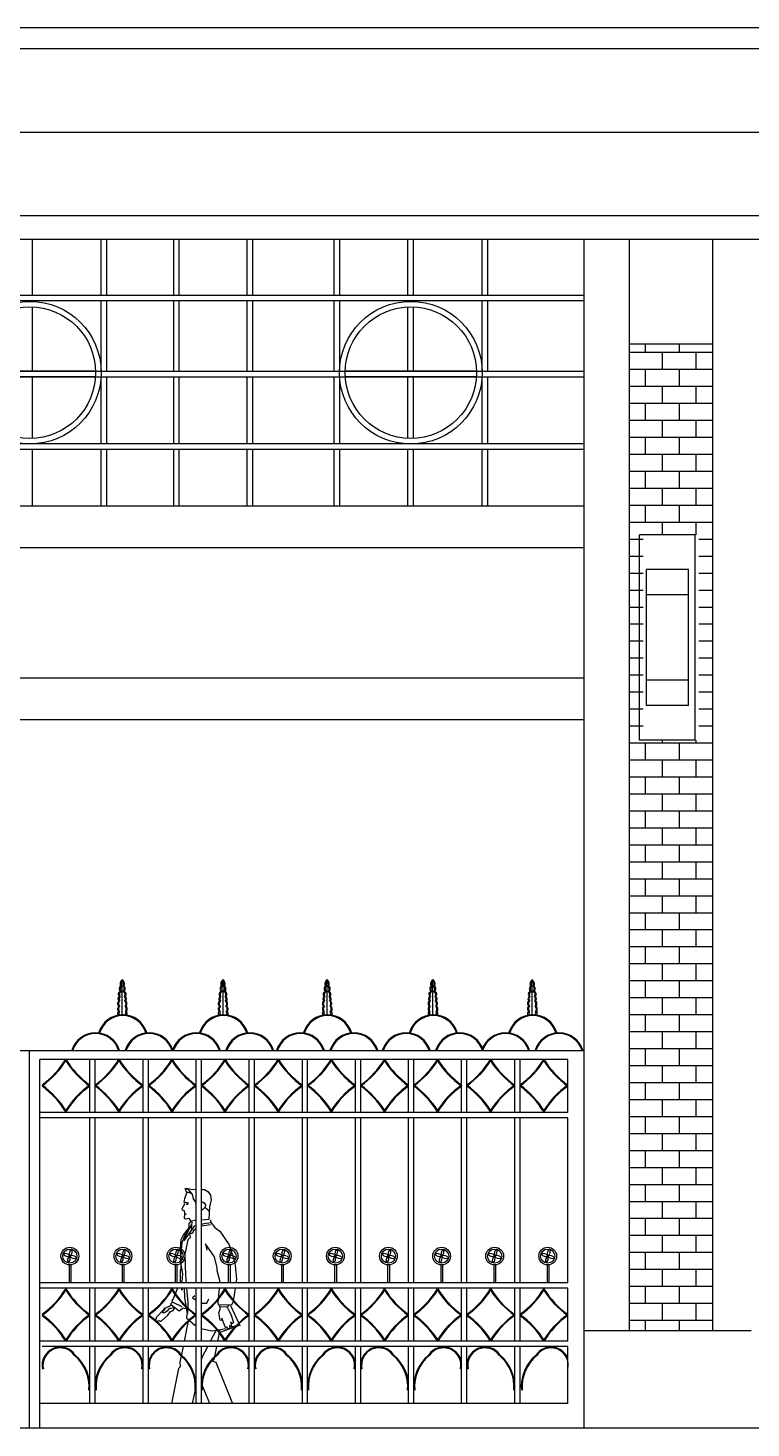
# Model space of a CAD drawing. Extents: x 3796 to 53512, y 4092 to 20812.
# Drawn here: x 27987 to 33180, y 9162 to 19214 of the extents above; entities that cross this region are included whole.
import ezdxf

# ---------------------------------------------------------------- set-up
doc = ezdxf.new("R2010")
doc.units = 0
doc.layers.get('0').update_dxf_attribs({"linetype": 'CONTINUOUS'})
for name, color, linetype in [('LAYER1', 3, 'CONTINUOUS'), ('LAYER2', 4, 'CONTINUOUS'), ('WALL', 7, 'CONTINUOUS'), ('WIN', 4, 'CONTINUOUS')]:
    doc.layers.add(name, color=color, linetype=linetype)

msp = doc.modelspace()

# ---------------------------------------------------------------- hatches: boundary and pattern name
h = msp.add_hatch()
h.set_pattern_fill('AR-B816', color=256, scale=0.6, style=0)
h.set_pattern_definition([(180, (28276.27, 5912.28), (0, 121.92), []), (90, (28276.27, 5912.28), (121.92, 121.92), [121.92, -121.92])])
h.paths.add_polyline_path([(32306, 16946), (32906, 16946), (32906, 9862), (32306, 9862)])
h.paths.add_polyline_path([(32406, 15575), (32406, 14100), (32806, 14100), (32806, 15575)], flags=16)
h.paths.add_polyline_path([(32456, 15325), (32456, 14350), (32756, 14350), (32756, 15325)], flags=0)
h.paths.add_polyline_path([(32456, 15145), (32456, 15325), (32756, 15325), (32756, 15145)], flags=0)
h.paths.add_polyline_path([(32756, 14530), (32456, 14530), (32456, 15145), (32756, 15145)], flags=0)
h.paths.add_polyline_path([(32456, 14350), (32456, 14530), (32756, 14530), (32756, 14350)], flags=0)

# ---------------------------------------------------------------- linework, layer by layer
msp.add_line((32307, 16946), (32906, 16946))
at = {"color": 3}
for p, q in [((24013, 11872), (31981, 11872)), ((31865, 11808), (28073, 11808)), ((28432, 11427), (28432, 11808)), ((28470, 11427), (28470, 11808)), ((28814, 11427), (28814, 11808)), ((28852, 11427), (28852, 11808)), ((29195, 11427), (29195, 11808)), ((29233, 11427), (29233, 11808)), ((29577, 11427), (29577, 11808)), ((29615, 11427), (29615, 11808)), ((29958, 11427), (29958, 11808)), ((29996, 11427), (29996, 11808)), ((30339, 11427), (30339, 11808)), ((30378, 11427), (30378, 11808)), ((30721, 11427), (30721, 11808)), ((30759, 11427), (30759, 11808)), ((31102, 11427), (31102, 11808)), ((31140, 11427), (31140, 11808)), ((31484, 11427), (31484, 11808)), ((31522, 11427), (31522, 11808)), ((31865, 11427), (31865, 11808)), ((31865, 11427), (28073, 11427)), ((31865, 11389), (28073, 11389)), ((28432, 10204), (28432, 11389)), ((28470, 10204), (28470, 11389)), ((28814, 10204), (28814, 11389)), ((28852, 10204), (28852, 11389)), ((29195, 10204), (29195, 11389)), ((29233, 10204), (29233, 11389)), ((29577, 10204), (29577, 11389)), ((29615, 10204), (29615, 11389)), ((29958, 10204), (29958, 11389)), ((29996, 10204), (29996, 11389)), ((30339, 10204), (30339, 11389)), ((30378, 10204), (30378, 11389)), ((30721, 10204), (30721, 11389)), ((30759, 10204), (30759, 11389)), ((31102, 10204), (31102, 11389)), ((31140, 10204), (31140, 11389)), ((31484, 10204), (31484, 11389)), ((31522, 10204), (31522, 11389)), ((31865, 10204), (31865, 11389)), ((31865, 10204), (28073, 10204)), ((31865, 10166), (28073, 10166)), ((28432, 9785), (28432, 10166)), ((28470, 9785), (28470, 10166)), ((28814, 9785), (28814, 10166)), ((28852, 9785), (28852, 10166)), ((29195, 9785), (29195, 10166)), ((29233, 9785), (29233, 10166)), ((29577, 9785), (29577, 10166)), ((29615, 9785), (29615, 10166)), ((29958, 9785), (29958, 10166)), ((29996, 9785), (29996, 10166)), ((30339, 9785), (30339, 10166)), ((30378, 9785), (30378, 10166)), ((30721, 9785), (30721, 10166)), ((30759, 9785), (30759, 10166)), ((31102, 9785), (31102, 10166)), ((31140, 9785), (31140, 10166)), ((31484, 9785), (31484, 10166)), ((31522, 9785), (31522, 10166)), ((31865, 9785), (31865, 10166)), ((31865, 9785), (28073, 9785)), ((31865, 9746), (28089, 9746)), ((31865, 9746), (28089, 9746)), ((28432, 9339), (28432, 9746)), ((28470, 9339), (28470, 9746)), ((28814, 9339), (28814, 9746)), ((28852, 9339), (28852, 9746)), ((29195, 9339), (29195, 9746)), ((29233, 9339), (29233, 9746)), ((29577, 9339), (29577, 9746)), ((29615, 9339), (29615, 9746)), ((29958, 9339), (29958, 9746)), ((29996, 9339), (29996, 9746)), ((30339, 9339), (30339, 9746)), ((30378, 9339), (30378, 9746)), ((30721, 9339), (30721, 9746)), ((30759, 9339), (30759, 9746)), ((31102, 9339), (31102, 9746)), ((31140, 9339), (31140, 9746)), ((31484, 9339), (31484, 9746)), ((31522, 9339), (31522, 9746)), ((31865, 9339), (31865, 9746))]:
    msp.add_line(p, q, dxfattribs=at)
at = {"color": 0, "linetype": 'BYBLOCK'}
for p, q in [((29163, 10643), (29160, 10590)), ((29160, 10590), (29168, 10593)), ((29095, 10032), (29030, 10064))]:
    msp.add_line(p, q, dxfattribs=at)
at = {"color": 6}
msp.add_line((4371, 9162), (53143, 9162), dxfattribs=at)
at = {"color": 0, "linetype": 'BYBLOCK'}
for points in [[(29160, 10646), (29145, 10665), (29119, 10661), (29112, 10668), (29111, 10679), (29115, 10691), (29113, 10703), (29112, 10721), (29096, 10727), (29095, 10739), (29114, 10772), (29109, 10780), (29114, 10809), (29128, 10850), (29117, 10882), (29126, 10884), (29157, 10876), (29189, 10875), (29195, 10875)], [(29195, 10772), (29193, 10778), (29186, 10794), (29176, 10808), (29169, 10838), (29156, 10854), (29140, 10872), (29129, 10877)], [(29129, 10856), (29144, 10854), (29157, 10847)], [(29233, 10875), (29255, 10875), (29278, 10859), (29298, 10833), (29304, 10800), (29291, 10751), (29286, 10658), (29233, 10654)], [(29112, 10782), (29120, 10783), (29139, 10778)], [(29125, 10773), (29137, 10771), (29129, 10764), (29127, 10767)], [(29233, 10784), (29240, 10785), (29252, 10778), (29263, 10765), (29261, 10747), (29244, 10730), (29233, 10723)], [(29115, 10703), (29124, 10698)], [(29295, 10656), (29304, 10634), (29250, 10628), (29233, 10624)], [(29262, 10742), (29274, 10732), (29284, 10722), (29288, 10723)], [(29131, 10585), (29104, 10551), (29085, 10514), (29081, 10448), (29085, 10305), (29081, 10287), (29081, 10213), (29077, 10204)], [(29094, 10204), (29095, 10211), (29099, 10268), (29083, 10365), (29095, 10494), (29120, 10560), (29143, 10597), (29145, 10608), (29145, 10631), (29161, 10650)], [(29195, 10613), (29182, 10610), (29135, 10547), (29109, 10507), (29129, 10556), (29149, 10596), (29161, 10622)], [(29195, 10592), (29175, 10581), (29168, 10558), (29147, 10558), (29152, 10530), (29136, 10514), (29115, 10411), (29118, 10257), (29123, 10204)], [(29195, 10652), (29185, 10651), (29164, 10647)], [(29297, 10620), (29233, 10610)], [(29304, 10636), (29329, 10602), (29366, 10574), (29433, 10477), (29460, 10388), (29476, 10330), (29485, 10229), (29481, 10204)], [(29365, 10204), (29366, 10222), (29345, 10291), (29347, 10312), (29327, 10392), (29262, 10484), (29272, 10438)], [(29061, 10166), (29030, 10089), (29021, 10075), (29023, 10064), (29012, 10050), (29074, 10002), (29101, 10025), (29115, 10020), (29124, 10023)], [(29098, 10166), (29092, 10151), (29093, 10166)], [(29126, 10166), (29136, 10066), (29134, 9984), (29115, 10096), (29112, 10166)], [(29475, 10166), (29460, 10071), (29449, 10043), (29373, 10046), (29359, 10041), (29354, 10057), (29362, 10166)], [(29185, 10112), (29169, 10096), (29193, 10081), (29195, 10080)], [(29233, 10060), (29234, 10059), (29273, 10059), (29287, 10089)], [(29018, 10043), (28971, 10021), (28964, 10019), (28962, 10013), (28908, 9956), (28908, 9948), (28901, 9935), (28906, 9927), (28914, 9931), (28922, 9928), (28933, 9934), (28938, 9928), (28945, 9929), (28992, 9973), (29012, 9999), (29029, 10005), (29043, 10024)], [(29029, 10024), (29013, 10019), (29002, 10019), (28987, 10000), (28967, 9989), (28957, 9988), (28952, 9993), (28958, 10000), (28970, 10012), (28971, 10016)], [(29131, 9993), (29125, 9953), (29186, 9901), (29195, 9896)], [(29412, 10032), (29420, 10024), (29427, 10010), (29443, 9978), (29464, 9920), (29457, 9913), (29453, 9913), (29442, 9925), (29450, 9896), (29444, 9892), (29434, 9899), (29438, 9879), (29430, 9875), (29422, 9877), (29417, 9886), (29412, 9883), (29405, 9883), (29379, 9951), (29376, 9934), (29368, 9937), (29365, 9945), (29362, 9965), (29359, 9989), (29368, 10015), (29368, 10030)], [(29430, 10046), (29421, 10032), (29366, 10030), (29364, 10039)], [(29509, 9900), (29445, 10039)], [(29138, 9932), (29108, 9785)], [(29229, 9876), (29309, 9860), (29411, 9877)], [(29298, 9785), (29342, 9866)], [(29366, 9869), (29349, 9785)], [(29440, 9888), (29511, 9900), (29364, 9847)], [(29101, 9746), (29078, 9634), (29080, 9602), (29068, 9588), (29017, 9339)], [(29233, 9646), (29238, 9670), (29278, 9746)], [(29342, 9746), (29322, 9651), (29308, 9644), (29337, 9634), (29456, 9339)], [(29169, 9339), (29195, 9454)], [(29294, 9339), (29233, 9482)]]:
    msp.add_lwpolyline(points, dxfattribs=at)
at = {"layer": 'LAYER1'}
for p, q in [((48781, 19214), (7215, 19214)), ((48781, 17864), (7215, 17864)), ((31981, 9862), (31981, 17696)), ((31981, 15781), (24013, 15781)), ((31981, 14246), (24013, 14246)), ((31981, 9162), (31981, 9862)), ((31981, 9862), (33181, 9862)), ((31981, 9162), (33179, 9162))]:
    msp.add_line(p, q, dxfattribs=at)
at = {"layer": 'LAYER1', "color": 4}
for p, q in [((48781, 19064), (7215, 19064)), ((48781, 18464), (7215, 18464)), ((48781, 17696), (7215, 17696)), ((28018, 17696), (28018, 17296)), ((28513, 17296), (28513, 17696)), ((28553, 17296), (28553, 17696)), ((29034, 17296), (29034, 17693)), ((29074, 17296), (29074, 17693)), ((29562, 17296), (29562, 17693)), ((29602, 17296), (29602, 17693)), ((30186, 17296), (30186, 17693)), ((30226, 17296), (30226, 17693)), ((30714, 17696), (30714, 17296)), ((30754, 17696), (30754, 17296)), ((31249, 17296), (31249, 17696)), ((31289, 17296), (31289, 17696)), ((32307, 9862), (32307, 17696)), ((32906, 9862), (32906, 17696)), ((24013, 17296), (31981, 17296)), ((24013, 17256), (31981, 17256)), ((28018, 17210), (28018, 16750)), ((28513, 16750), (28513, 17256)), ((28553, 16750), (28553, 17256)), ((29034, 16750), (29034, 17256)), ((29074, 16750), (29074, 17256)), ((29562, 16750), (29562, 17256)), ((29602, 16750), (29602, 17256)), ((30186, 16750), (30186, 17256)), ((30226, 16750), (30226, 17256)), ((30714, 17210), (30714, 16750)), ((30754, 17210), (30754, 16750)), ((31249, 16750), (31249, 17256)), ((31289, 16750), (31289, 17256)), ((25768, 16750), (31981, 16750)), ((25768, 16710), (31981, 16710)), ((28473, 16750), (27529, 16750)), ((28472, 16710), (27530, 16710)), ((28018, 16710), (28018, 16267)), ((28513, 16227), (28513, 16710)), ((28553, 16227), (28553, 16710)), ((29034, 16227), (29034, 16710)), ((29074, 16227), (29074, 16710)), ((29562, 16227), (29562, 16710)), ((29602, 16227), (29602, 16710)), ((30186, 16227), (30186, 16710)), ((30226, 16227), (30226, 16710)), ((31209, 16750), (30266, 16750)), ((31208, 16710), (30266, 16710)), ((30714, 16710), (30714, 16267)), ((30754, 16710), (30754, 16267)), ((31249, 16227), (31249, 16710)), ((31289, 16227), (31289, 16710)), ((31981, 16227), (24007, 16227)), ((31981, 16187), (24007, 16187)), ((28018, 16187), (28018, 15781)), ((28513, 15781), (28513, 16187)), ((28553, 15781), (28553, 16187)), ((29034, 15781), (29034, 16187)), ((29074, 15781), (29074, 16187)), ((29562, 15781), (29562, 16187)), ((29602, 15781), (29602, 16187)), ((30186, 15781), (30186, 16187)), ((30226, 15781), (30226, 16187)), ((30714, 16187), (30714, 15781)), ((30754, 16187), (30754, 15781)), ((31249, 15781), (31249, 16187)), ((31289, 15781), (31289, 16187)), ((31981, 15481), (24013, 15481)), ((32380, 14100), (32380, 15575)), ((32780, 15575), (32380, 15575)), ((32780, 14100), (32780, 15575)), ((32430, 14350), (32430, 15325)), ((32730, 15325), (32430, 15325)), ((32730, 14350), (32730, 15325)), ((32730, 15145), (32430, 15145)), ((31981, 14546), (24013, 14546)), ((32730, 14530), (32430, 14530)), ((32730, 14350), (32430, 14350)), ((32780, 14100), (32380, 14100))]:
    msp.add_line(p, q, dxfattribs=at)
for centre, radius in [((28001, 16739), 512), ((28001, 16739), 472), ((30737, 16739), 512), ((30737, 16739), 472)]:
    msp.add_circle(centre, radius, dxfattribs=at)
at = {"layer": 'LAYER2', "color": 9, "linetype": 'BYBLOCK'}
for p, q in [((28664, 12129), (28664, 12376)), ((29388, 12129), (29388, 12376)), ((30135, 12129), (30135, 12376)), ((30895, 12129), (30895, 12376)), ((31609, 12129), (31609, 12376)), ((28282, 10333), (28282, 10205)), ((28295, 10333), (28295, 10205)), ((28663, 10333), (28663, 10205)), ((28676, 10333), (28676, 10205)), ((29045, 10333), (29045, 10205)), ((29057, 10333), (29057, 10205)), ((29426, 10333), (29426, 10205)), ((29439, 10333), (29439, 10205)), ((29808, 10333), (29808, 10205)), ((29820, 10333), (29820, 10205)), ((30189, 10333), (30189, 10205)), ((30202, 10333), (30202, 10205)), ((30570, 10333), (30570, 10205)), ((30583, 10333), (30583, 10205)), ((30952, 10333), (30952, 10205)), ((30965, 10333), (30965, 10205)), ((31333, 10333), (31333, 10205)), ((31346, 10333), (31346, 10205)), ((31715, 10333), (31715, 10205)), ((31727, 10333), (31727, 10205))]:
    msp.add_line(p, q, dxfattribs=at)
for centre, radius in [((28288, 10396), 63.6), ((28669, 10396), 63.6), ((29050, 10396), 63.6), ((29432, 10396), 63.6), ((29813, 10396), 63.6), ((30195, 10396), 63.6), ((30576, 10396), 63.6), ((30958, 10396), 63.6), ((31339, 10396), 63.6), ((31720, 10396), 63.6), ((28288, 10396), 50.9), ((28669, 10396), 50.9), ((29050, 10396), 50.9), ((29432, 10396), 50.9), ((29813, 10396), 50.9), ((30195, 10396), 50.9), ((30576, 10396), 50.9), ((30958, 10396), 50.9), ((31339, 10396), 50.9), ((31720, 10396), 50.9)]:
    msp.add_circle(centre, radius, dxfattribs=at)
for centre, radius, start, end in [((28680, 12351), 31.3, 114.3329, 211.7311), ((28688, 12349), 35.5, 131.4964, 205.2128), ((28649, 12351), 31.3, 328.2689, 65.6671), ((28641, 12349), 35.5, 334.7872, 48.5036), ((29403, 12351), 31.3, 114.3329, 211.7311), ((29412, 12349), 35.5, 131.4964, 205.2128), ((29372, 12351), 31.3, 328.2689, 65.6671), ((29364, 12349), 35.5, 334.7872, 48.5036), ((30151, 12351), 31.3, 114.3329, 211.7311), ((30159, 12349), 35.5, 131.4964, 205.2128), ((30120, 12351), 31.3, 328.2689, 65.6671), ((30112, 12349), 35.5, 334.7872, 48.5036), ((30910, 12351), 31.3, 114.3329, 211.7311), ((30919, 12349), 35.5, 131.4964, 205.2128), ((30880, 12351), 31.3, 328.2689, 65.6671), ((30871, 12349), 35.5, 334.7872, 48.5036), ((31624, 12351), 31.3, 114.3329, 211.7311), ((31633, 12349), 35.5, 131.4964, 205.2128), ((31593, 12351), 31.3, 328.2689, 65.6671), ((31585, 12349), 35.5, 334.7872, 48.5036), ((28658, 12276), 22.5, 106.6157, 227.6078), ((28665, 12316), 22.4, 122.6552, 233.9732), ((28665, 12274), 21.2, 107.1003, 215.3468), ((28680, 12315), 30.1, 142.7071, 222.7512), ((28664, 12274), 21.2, 324.6532, 72.8997), ((28649, 12315), 30.1, 317.2488, 37.2929), ((28663, 12316), 22.4, 306.0268, 57.3448), ((28670, 12276), 22.5, 312.3922, 73.3843), ((29382, 12276), 22.5, 106.6157, 227.6078), ((29389, 12316), 22.4, 122.6552, 233.9732), ((29388, 12274), 21.2, 107.1003, 215.3468), ((29403, 12315), 30.1, 142.7071, 222.7512), ((29372, 12315), 30.1, 317.2488, 37.2929), ((29388, 12274), 21.2, 324.6532, 72.8997), ((29387, 12316), 22.4, 306.0268, 57.3448), ((29394, 12276), 22.5, 312.3922, 73.3843), ((30130, 12276), 22.5, 106.6157, 227.6078), ((30136, 12316), 22.4, 122.6552, 233.9732), ((30136, 12274), 21.2, 107.1003, 215.3468), ((30151, 12315), 30.1, 142.7071, 222.7512), ((30135, 12274), 21.2, 324.6532, 72.8997), ((30120, 12315), 30.1, 317.2488, 37.2929), ((30135, 12316), 22.4, 306.0268, 57.3448), ((30141, 12276), 22.5, 312.3922, 73.3843), ((30889, 12276), 22.5, 106.6157, 227.6078), ((30896, 12316), 22.4, 122.6552, 233.9732), ((30895, 12274), 21.2, 107.1003, 215.3468), ((30911, 12315), 30.1, 142.7071, 222.7512), ((30895, 12274), 21.2, 324.6532, 72.8997), ((30879, 12315), 30.1, 317.2488, 37.2929), ((30894, 12316), 22.4, 306.0268, 57.3448), ((30901, 12276), 22.5, 312.3922, 73.3843), ((31603, 12276), 22.5, 106.6157, 227.6078), ((31610, 12316), 22.4, 122.6552, 233.9732), ((31609, 12274), 21.2, 107.1003, 215.3468), ((31624, 12315), 30.1, 142.7071, 222.7512), ((31593, 12315), 30.1, 317.2488, 37.2929), ((31609, 12274), 21.2, 324.6532, 72.8997), ((31608, 12316), 22.4, 306.0268, 57.3448), ((31615, 12276), 22.5, 312.3922, 73.3843), ((28655, 12209), 24.3, 124.3989, 225.6308), ((28655, 12171), 24.3, 124.3989, 225.6308), ((28651, 12243), 17.9, 117.1957, 234.6277), ((28663, 12208), 25.7, 129.4156, 223.0734), ((28663, 12170), 25.7, 129.4156, 223.0734), ((28665, 12243), 23.7, 132.3273, 219.0316), ((28648, 12262), 0.376, 215.3468, 324.6532), ((28664, 12243), 23.7, 320.9684, 47.6727), ((28681, 12262), 0.376, 215.3468, 324.6532), ((28666, 12208), 25.7, 316.9266, 50.5844), ((28668, 12170), 25.7, 316.9266, 50.5844), ((28677, 12243), 17.9, 305.3723, 62.8043), ((28674, 12209), 24.3, 314.3692, 55.6011), ((28676, 12171), 24.3, 314.3692, 55.6011), ((29378, 12209), 24.3, 124.3989, 225.6308), ((29378, 12171), 24.3, 124.3989, 225.6308), ((29375, 12243), 17.9, 117.1957, 234.6277), ((29387, 12208), 25.7, 129.4156, 223.0734), ((29387, 12170), 25.7, 129.4156, 223.0734), ((29388, 12243), 23.7, 132.3273, 219.0316), ((29371, 12262), 0.376, 215.3468, 324.6532), ((29388, 12243), 23.7, 320.9684, 47.6727), ((29405, 12262), 0.376, 215.3468, 324.6532), ((29389, 12208), 25.7, 316.9266, 50.5844), ((29392, 12170), 25.7, 316.9266, 50.5844), ((29401, 12243), 17.9, 305.3723, 62.8043), ((29397, 12209), 24.3, 314.3692, 55.6011), ((29400, 12171), 24.3, 314.3692, 55.6011), ((30126, 12209), 24.3, 124.3989, 225.6308), ((30126, 12171), 24.3, 124.3989, 225.6308), ((30123, 12243), 17.9, 117.1957, 234.6277), ((30134, 12208), 25.7, 129.4156, 223.0734), ((30134, 12170), 25.7, 129.4156, 223.0734), ((30136, 12243), 23.7, 132.3273, 219.0316), ((30119, 12262), 0.376, 215.3468, 324.6532), ((30135, 12243), 23.7, 320.9684, 47.6727), ((30152, 12262), 0.376, 215.3468, 324.6532), ((30137, 12208), 25.7, 316.9266, 50.5844), ((30148, 12243), 17.9, 305.3723, 62.8043), ((30139, 12170), 25.7, 316.9266, 50.5844), ((30145, 12209), 24.3, 314.3692, 55.6011), ((30148, 12171), 24.3, 314.3692, 55.6011), ((30885, 12209), 24.3, 124.3989, 225.6308), ((30885, 12171), 24.3, 124.3989, 225.6308), ((30882, 12243), 17.9, 117.1957, 234.6277), ((30894, 12208), 25.7, 129.4156, 223.0734), ((30894, 12170), 25.7, 129.4156, 223.0734), ((30895, 12243), 23.7, 132.3273, 219.0316), ((30878, 12262), 0.376, 215.3468, 324.6532), ((30895, 12243), 23.7, 320.9684, 47.6727), ((30912, 12262), 0.376, 215.3468, 324.6532), ((30896, 12208), 25.7, 316.9266, 50.5844), ((30899, 12170), 25.7, 316.9266, 50.5844), ((30908, 12243), 17.9, 305.3723, 62.8043), ((30904, 12209), 24.3, 314.3692, 55.6011), ((30907, 12171), 24.3, 314.3692, 55.6011), ((31599, 12209), 24.3, 124.3989, 225.6308), ((31599, 12171), 24.3, 124.3989, 225.6308), ((31596, 12243), 17.9, 117.1957, 234.6277), ((31608, 12208), 25.7, 129.4156, 223.0734), ((31608, 12170), 25.7, 129.4156, 223.0734), ((31609, 12243), 23.7, 132.3273, 219.0316), ((31592, 12262), 0.376, 215.3468, 324.6532), ((31609, 12243), 23.7, 320.9684, 47.6727), ((31626, 12262), 0.376, 215.3468, 324.6532), ((31610, 12208), 25.7, 316.9266, 50.5844), ((31613, 12170), 25.7, 316.9266, 50.5844), ((31622, 12243), 17.9, 305.3723, 62.8043), ((31618, 12209), 24.3, 314.3692, 55.6011), ((31621, 12171), 24.3, 314.3692, 55.6011), ((28668, 11950), 179, 16.3432, 163.6568), ((28668, 11950), 173, 16.3432, 163.6568), ((28648, 12138), 18, 123.9556, 218.3188), ((28657, 12142), 16.6, 139.9327, 236.4645), ((28674, 12142), 16.6, 303.5355, 40.0673), ((28683, 12138), 18, 321.6812, 56.0444), ((29392, 11950), 179, 16.3432, 163.6568), ((29392, 11950), 173, 16.3432, 163.6568), ((29371, 12138), 18, 123.9556, 218.3188), ((29381, 12142), 16.6, 139.9327, 236.4645), ((29398, 12142), 16.6, 303.5355, 40.0673), ((29407, 12138), 18, 321.6812, 56.0444), ((30139, 11950), 179, 16.3432, 163.6568), ((30139, 11950), 173, 16.3432, 163.6568), ((30119, 12138), 18, 123.9556, 218.3188), ((30128, 12142), 16.6, 139.9327, 236.4645), ((30145, 12142), 16.6, 303.5355, 40.0673), ((30154, 12138), 18, 321.6812, 56.0444), ((30899, 11950), 179, 16.3432, 163.6568), ((30899, 11950), 173, 16.3432, 163.6568), ((30879, 12138), 18, 123.9556, 218.3188), ((30888, 12142), 16.6, 139.9327, 236.4645), ((30905, 12142), 16.6, 303.5355, 40.0673), ((30914, 12138), 18, 321.6812, 56.0444), ((31613, 11950), 179, 16.3432, 163.6568), ((31613, 11950), 173, 16.3432, 163.6568), ((31592, 12138), 18, 123.9556, 218.3188), ((31602, 12142), 16.6, 139.9327, 236.4645), ((31619, 12142), 16.6, 303.5355, 40.0673), ((31628, 12138), 18, 321.6812, 56.0444), ((28473, 11821), 179, 16.3432, 163.6568), ((28473, 11821), 173, 16.3432, 163.6568), ((28857, 11821), 179, 16.3432, 163.6568), ((28857, 11821), 173, 16.3432, 163.6568), ((29197, 11821), 179, 16.3432, 163.6568), ((29197, 11821), 173, 16.3432, 163.6568), ((29580, 11821), 179, 16.3432, 163.6568), ((29580, 11821), 173, 16.3432, 163.6568), ((29944, 11821), 179, 16.3432, 163.6568), ((29944, 11821), 173, 16.3432, 163.6568), ((30328, 11821), 179, 16.3432, 163.6568), ((30328, 11821), 173, 16.3432, 163.6568), ((30704, 11821), 179, 16.3432, 163.6568), ((30704, 11821), 173, 16.3432, 163.6568), ((31087, 11821), 179, 16.3432, 163.6568), ((31087, 11821), 173, 16.3432, 163.6568), ((31418, 11821), 179, 16.3432, 163.6568), ((31418, 11821), 173, 16.3432, 163.6568), ((31801, 11821), 179, 16.3432, 163.6568), ((31801, 11821), 173, 16.3432, 163.6568), ((27723, 12135), 627, 305.7267, 328.5824), ((27723, 12135), 633, 305.314, 328.5824), ((28795, 12135), 633, 211.4176, 235.0349), ((28795, 12135), 627, 211.4176, 234.6274), ((28104, 12135), 627, 305.7267, 328.5824), ((28104, 12135), 633, 305.314, 328.5824), ((29177, 12135), 633, 211.4176, 235.0349), ((29177, 12135), 627, 211.4176, 234.6274), ((28486, 12135), 627, 305.7267, 328.5824), ((28486, 12135), 633, 305.314, 328.5824), ((29558, 12135), 633, 211.4176, 235.0349), ((29558, 12135), 627, 211.4176, 234.6274), ((28867, 12135), 627, 305.7267, 328.5824), ((28867, 12135), 633, 305.314, 328.5824), ((29939, 12135), 633, 211.4176, 235.0349), ((29939, 12135), 627, 211.4176, 234.6274), ((29249, 12135), 627, 305.7267, 328.5824), ((29249, 12135), 633, 305.314, 328.5824), ((30321, 12135), 633, 211.4176, 235.0349), ((30321, 12135), 627, 211.4176, 234.6274), ((29630, 12135), 627, 305.7267, 328.5824), ((29630, 12135), 633, 305.314, 328.5824), ((30702, 12135), 633, 211.4176, 235.0349), ((30702, 12135), 627, 211.4176, 234.6274), ((30012, 12135), 627, 305.7267, 328.5824), ((30012, 12135), 633, 305.314, 328.5824), ((31084, 12135), 633, 211.4176, 235.0349), ((31084, 12135), 627, 211.4176, 234.6274), ((30393, 12135), 627, 305.7267, 328.5824), ((30393, 12135), 633, 305.314, 328.5824), ((31465, 12135), 633, 211.4176, 235.0349), ((31465, 12135), 627, 211.4176, 234.6274), ((30774, 12135), 627, 305.7267, 328.5824), ((30774, 12135), 633, 305.314, 328.5824), ((31847, 12135), 633, 211.4176, 235.0349), ((31847, 12135), 627, 211.4176, 234.6274), ((31156, 12135), 627, 305.7267, 328.5824), ((31156, 12135), 633, 305.314, 328.5824), ((32228, 12135), 633, 211.4176, 235.0349), ((32228, 12135), 627, 211.4176, 234.6274), ((27723, 11106), 633, 31.4176, 54.686), ((27723, 11106), 627, 31.4176, 54.2733), ((28795, 11106), 633, 124.9651, 148.5824), ((28795, 11106), 627, 125.3726, 148.5824), ((28104, 11106), 633, 31.4176, 54.686), ((28104, 11106), 627, 31.4176, 54.2733), ((29177, 11106), 633, 124.9651, 148.5824), ((29177, 11106), 627, 125.3726, 148.5824), ((28486, 11106), 633, 31.4176, 54.686), ((28486, 11106), 627, 31.4176, 54.2733), ((29558, 11106), 633, 124.9651, 148.5824), ((29558, 11106), 627, 125.3726, 148.5824), ((28867, 11106), 633, 31.4176, 54.686), ((28867, 11106), 627, 31.4176, 54.2733), ((29939, 11106), 633, 124.9651, 148.5824), ((29939, 11106), 627, 125.3726, 148.5824), ((29249, 11106), 633, 31.4176, 54.686), ((29249, 11106), 627, 31.4176, 54.2733), ((30321, 11106), 633, 124.9651, 148.5824), ((30321, 11106), 627, 125.3726, 148.5824), ((29630, 11106), 633, 31.4176, 54.686), ((29630, 11106), 627, 31.4176, 54.2733), ((30702, 11106), 633, 124.9651, 148.5824), ((30702, 11106), 627, 125.3726, 148.5824), ((30012, 11106), 633, 31.4176, 54.686), ((30012, 11106), 627, 31.4176, 54.2733), ((31084, 11106), 633, 124.9651, 148.5824), ((31084, 11106), 627, 125.3726, 148.5824), ((30393, 11106), 633, 31.4176, 54.686), ((30393, 11106), 627, 31.4176, 54.2733), ((31465, 11106), 633, 124.9651, 148.5824), ((31465, 11106), 627, 125.3726, 148.5824), ((30774, 11106), 633, 31.4176, 54.686), ((30774, 11106), 627, 31.4176, 54.2733), ((31847, 11106), 633, 124.9651, 148.5824), ((31847, 11106), 627, 125.3726, 148.5824), ((31156, 11106), 633, 31.4176, 54.686), ((31156, 11106), 627, 31.4176, 54.2733), ((32228, 11106), 633, 124.9651, 148.5824), ((32228, 11106), 627, 125.3726, 148.5824), ((28255, 10375), 39.1, 34.1975, 114.2987), ((28272, 10433), 39.1, 213.8498, 293.951), ((28309, 10364), 39.1, 124.1975, 204.2987), ((28252, 10381), 39.1, 303.8498, 23.951), ((28323, 10413), 39.1, 123.8498, 203.951), ((28266, 10429), 39.1, 304.1975, 24.2987), ((28304, 10361), 39.1, 33.8498, 113.951), ((28320, 10418), 39.1, 214.1975, 294.2987), ((28637, 10375), 39.1, 34.1975, 114.2987), ((28653, 10433), 39.1, 213.8498, 293.951), ((28691, 10364), 39.1, 124.1975, 204.2987), ((28633, 10381), 39.1, 303.8498, 23.951), ((28705, 10413), 39.1, 123.8498, 203.951), ((28647, 10429), 39.1, 304.1975, 24.2987), ((28685, 10361), 39.1, 33.8498, 113.951), ((28701, 10418), 39.1, 214.1975, 294.2987), ((29018, 10375), 39.1, 34.1975, 114.2987), ((29035, 10433), 39.1, 213.8498, 293.951), ((29072, 10364), 39.1, 124.1975, 204.2987), ((29015, 10381), 39.1, 303.8498, 23.951), ((29086, 10413), 39.1, 123.8498, 203.951), ((29083, 10418), 39.1, 214.1975, 294.2987), ((29029, 10429), 39.1, 304.1975, 24.2987), ((29066, 10361), 39.1, 33.8498, 113.951), ((29400, 10375), 39.1, 34.1975, 114.2987), ((29416, 10433), 39.1, 213.8498, 293.951), ((29454, 10364), 39.1, 124.1975, 204.2987), ((29396, 10381), 39.1, 303.8498, 23.951), ((29468, 10413), 39.1, 123.8498, 203.951), ((29410, 10429), 39.1, 304.1975, 24.2987), ((29448, 10361), 39.1, 33.8498, 113.951), ((29464, 10418), 39.1, 214.1975, 294.2987), ((29781, 10375), 39.1, 34.1975, 114.2987), ((29798, 10433), 39.1, 213.8498, 293.951), ((29835, 10364), 39.1, 124.1975, 204.2987), ((29778, 10381), 39.1, 303.8498, 23.951), ((29849, 10413), 39.1, 123.8498, 203.951), ((29829, 10361), 39.1, 33.8498, 113.951), ((29846, 10418), 39.1, 214.1975, 294.2987), ((29792, 10429), 39.1, 304.1975, 24.2987), ((30163, 10375), 39.1, 34.1975, 114.2987), ((30179, 10433), 39.1, 213.8498, 293.951), ((30217, 10364), 39.1, 124.1975, 204.2987), ((30159, 10381), 39.1, 303.8498, 23.951), ((30231, 10413), 39.1, 123.8498, 203.951), ((30173, 10429), 39.1, 304.1975, 24.2987), ((30211, 10361), 39.1, 33.8498, 113.951), ((30227, 10418), 39.1, 214.1975, 294.2987), ((30544, 10375), 39.1, 34.1975, 114.2987), ((30560, 10433), 39.1, 213.8498, 293.951), ((30598, 10364), 39.1, 124.1975, 204.2987), ((30541, 10381), 39.1, 303.8498, 23.951), ((30612, 10413), 39.1, 123.8498, 203.951), ((30592, 10361), 39.1, 33.8498, 113.951), ((30609, 10418), 39.1, 214.1975, 294.2987), ((30555, 10429), 39.1, 304.1975, 24.2987), ((30925, 10375), 39.1, 34.1975, 114.2987), ((30942, 10433), 39.1, 213.8498, 293.951), ((30979, 10364), 39.1, 124.1975, 204.2987), ((30922, 10381), 39.1, 303.8498, 23.951), ((30993, 10413), 39.1, 123.8498, 203.951), ((30936, 10429), 39.1, 304.1975, 24.2987), ((30974, 10361), 39.1, 33.8498, 113.951), ((30990, 10418), 39.1, 214.1975, 294.2987), ((31307, 10375), 39.1, 34.1975, 114.2987), ((31323, 10433), 39.1, 213.8498, 293.951), ((31361, 10364), 39.1, 124.1975, 204.2987), ((31303, 10381), 39.1, 303.8498, 23.951), ((31375, 10413), 39.1, 123.8498, 203.951), ((31317, 10429), 39.1, 304.1975, 24.2987), ((31355, 10361), 39.1, 33.8498, 113.951), ((31371, 10418), 39.1, 214.1975, 294.2987), ((31688, 10375), 39.1, 34.1975, 114.2987), ((31705, 10433), 39.1, 213.8498, 293.951), ((31742, 10364), 39.1, 124.1975, 204.2987), ((31685, 10381), 39.1, 303.8498, 23.951), ((31756, 10413), 39.1, 123.8498, 203.951), ((31753, 10418), 39.1, 214.1975, 294.2987), ((31699, 10429), 39.1, 304.1975, 24.2987), ((31736, 10361), 39.1, 33.8498, 113.951), ((27723, 10488), 627, 305.7267, 328.5824), ((27723, 10488), 633, 305.314, 328.5824), ((28795, 10488), 633, 211.4176, 235.0349), ((28795, 10488), 627, 211.4176, 234.6274), ((28104, 10488), 627, 305.7267, 328.5824), ((28104, 10488), 633, 305.314, 328.5824), ((29177, 10488), 633, 211.4176, 235.0349), ((29177, 10488), 627, 211.4176, 234.6274), ((28486, 10488), 627, 305.7267, 328.5824), ((28486, 10488), 633, 305.314, 328.5824), ((29558, 10488), 633, 211.4176, 235.0349), ((29558, 10488), 627, 211.4176, 234.6274), ((28867, 10488), 627, 305.7267, 328.5824), ((28867, 10488), 633, 305.314, 328.5824), ((29939, 10488), 633, 211.4176, 235.0349), ((29939, 10488), 627, 211.4176, 234.6274), ((29249, 10488), 627, 305.7267, 328.5824), ((29249, 10488), 633, 305.314, 328.5824), ((30321, 10488), 633, 211.4176, 235.0349), ((30321, 10488), 627, 211.4176, 234.6274), ((29630, 10488), 627, 305.7267, 328.5824), ((29630, 10488), 633, 305.314, 328.5824), ((30702, 10488), 633, 211.4176, 235.0349), ((30702, 10488), 627, 211.4176, 234.6274), ((30012, 10488), 627, 305.7267, 328.5824), ((30012, 10488), 633, 305.314, 328.5824), ((31084, 10488), 633, 211.4176, 235.0349), ((31084, 10488), 627, 211.4176, 234.6274), ((30393, 10488), 627, 305.7267, 328.5824), ((30393, 10488), 633, 305.314, 328.5824), ((31465, 10488), 633, 211.4176, 235.0349), ((31465, 10488), 627, 211.4176, 234.6274), ((30774, 10488), 627, 305.7267, 328.5824), ((30774, 10488), 633, 305.314, 328.5824), ((31847, 10488), 633, 211.4176, 235.0349), ((31847, 10488), 627, 211.4176, 234.6274), ((31156, 10488), 627, 305.7267, 328.5824), ((31156, 10488), 633, 305.314, 328.5824), ((32228, 10488), 633, 211.4176, 235.0349), ((32228, 10488), 627, 211.4176, 234.6274), ((27723, 9459), 633, 31.4176, 54.686), ((27723, 9459), 627, 31.4176, 54.2733), ((28795, 9459), 633, 124.9651, 148.5824), ((28795, 9459), 627, 125.3726, 148.5824), ((28104, 9459), 633, 31.4176, 54.686), ((28104, 9459), 627, 31.4176, 54.2733), ((29177, 9459), 633, 124.9651, 148.5824), ((29177, 9459), 627, 125.3726, 148.5824), ((28486, 9459), 633, 31.4176, 54.686), ((28486, 9459), 627, 31.4176, 54.2733), ((29558, 9459), 633, 124.9651, 148.5824), ((29558, 9459), 627, 125.3726, 148.5824), ((28867, 9459), 633, 31.4176, 54.686), ((28867, 9459), 627, 31.4176, 54.2733), ((29939, 9459), 633, 124.9651, 148.5824), ((29939, 9459), 627, 125.3726, 148.5824), ((29249, 9459), 633, 31.4176, 54.686), ((29249, 9459), 627, 31.4176, 54.2733), ((30321, 9459), 633, 124.9651, 148.5824), ((30321, 9459), 627, 125.3726, 148.5824), ((29630, 9459), 633, 31.4176, 54.686), ((29630, 9459), 627, 31.4176, 54.2733), ((30702, 9459), 633, 124.9651, 148.5824), ((30702, 9459), 627, 125.3726, 148.5824), ((30012, 9459), 633, 31.4176, 54.686), ((30012, 9459), 627, 31.4176, 54.2733), ((31084, 9459), 633, 124.9651, 148.5824), ((31084, 9459), 627, 125.3726, 148.5824), ((30393, 9459), 633, 31.4176, 54.686), ((30393, 9459), 627, 31.4176, 54.2733), ((31465, 9459), 633, 124.9651, 148.5824), ((31465, 9459), 627, 125.3726, 148.5824), ((30774, 9459), 633, 31.4176, 54.686), ((30774, 9459), 627, 31.4176, 54.2733), ((31847, 9459), 633, 124.9651, 148.5824), ((31847, 9459), 627, 125.3726, 148.5824), ((31156, 9459), 633, 31.4176, 54.686), ((31156, 9459), 627, 31.4176, 54.2733), ((32228, 9459), 633, 124.9651, 148.5824), ((32228, 9459), 627, 125.3726, 148.5824), ((28219, 9613), 130, 33.8975, 192.7822), ((28219, 9613), 124, 33.8975, 192.7822), ((28130, 9457), 296, 355.5182, 49.7955), ((28132, 9457), 300, 355.5297, 49.5377), ((28769, 9457), 300, 130.4623, 184.4703), ((28772, 9457), 296, 130.2045, 184.4818), ((28683, 9613), 130, 347.2178, 146.1025), ((28683, 9613), 124, 347.2178, 146.1025), ((28982, 9613), 130, 33.8975, 192.7822), ((28982, 9613), 124, 33.8975, 192.7822), ((28893, 9457), 296, 355.5182, 49.7955), ((28895, 9457), 300, 355.5297, 49.5377), ((29532, 9457), 300, 130.4623, 184.4703), ((29534, 9457), 296, 130.2045, 184.4818), ((29446, 9613), 130, 347.2178, 146.1025), ((29446, 9613), 124, 347.2178, 146.1025), ((29744, 9613), 130, 33.8975, 192.7822), ((29744, 9613), 124, 33.8975, 192.7822), ((29656, 9457), 296, 355.5182, 49.7955), ((29658, 9457), 300, 355.5297, 49.5377), ((30295, 9457), 300, 130.4623, 184.4703), ((30297, 9457), 296, 130.2045, 184.4818), ((30209, 9613), 130, 347.2178, 146.1025), ((30209, 9613), 124, 347.2178, 146.1025), ((30507, 9613), 130, 33.8975, 192.7822), ((30507, 9613), 124, 33.8975, 192.7822), ((30419, 9457), 296, 355.5182, 49.7955), ((30421, 9457), 300, 355.5297, 49.5377), ((31058, 9457), 300, 130.4623, 184.4703), ((31060, 9457), 296, 130.2045, 184.4818), ((30972, 9613), 130, 347.2178, 146.1025), ((30972, 9613), 124, 347.2178, 146.1025), ((31270, 9613), 130, 33.8975, 192.7822), ((31270, 9613), 124, 33.8975, 192.7822), ((31182, 9457), 296, 355.5182, 49.7955), ((31184, 9457), 300, 355.5297, 49.5377), ((31830, 9457), 300, 130.4623, 184.4703), ((31832, 9457), 296, 130.2045, 184.4818), ((31744, 9613), 130, 21.3387, 146.1025), ((31744, 9613), 124, 347.2178, 146.1025)]:
    msp.add_arc(centre, radius, start, end, dxfattribs=at)
at = {"layer": 'WALL', "color": 3}
msp.add_line((31865, 9339), (28073, 9339), dxfattribs=at)
at = {"layer": 'WIN'}
for p, q in [((27997, 9162), (27997, 11872)), ((27997, 9212), (27997, 11872)), ((27997, 9212), (27997, 11872)), ((28073, 9162), (28073, 11808))]:
    msp.add_line(p, q, dxfattribs=at)

doc.saveas('drawing.dxf')
